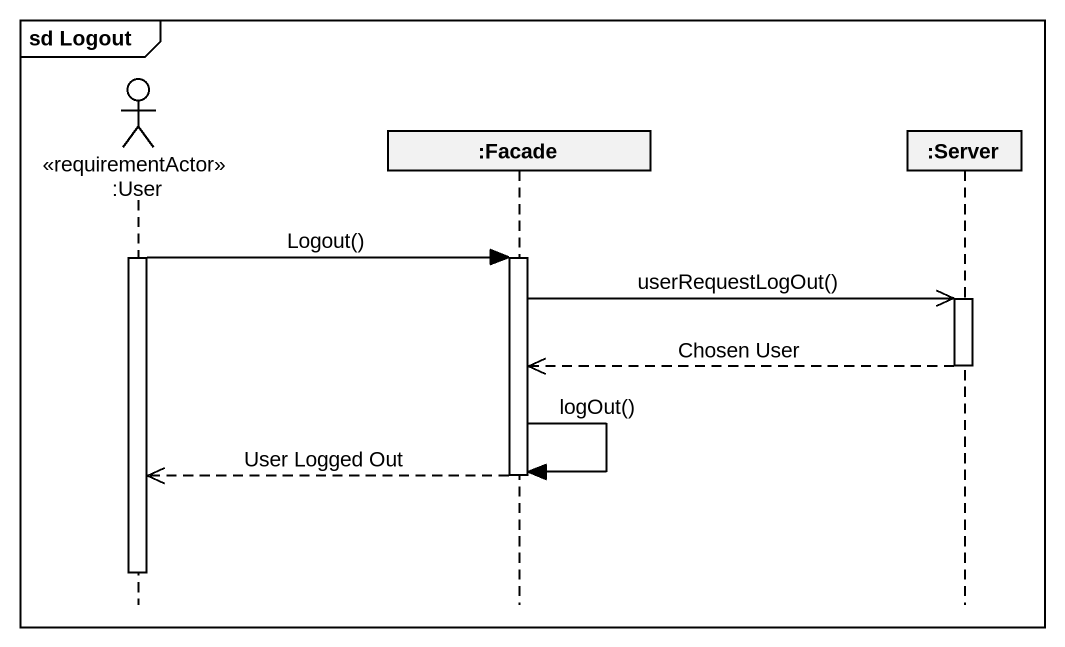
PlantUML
@startuml
mainframe sd Logout
hide footbox
actor ":User" as User <<requirementActor>>
participant ":Facade" as Facade
participant ":Server" as Server

activate User
User -> Facade : Logout()
activate Facade
Facade ->> Server : userRequestLogOut()
activate Server
Server -->> Facade : Chosen User
deactivate Server
Facade -> Facade : logOut()
Facade -->> User : User Logged Out
deactivate Facade
deactivate User
@enduml
